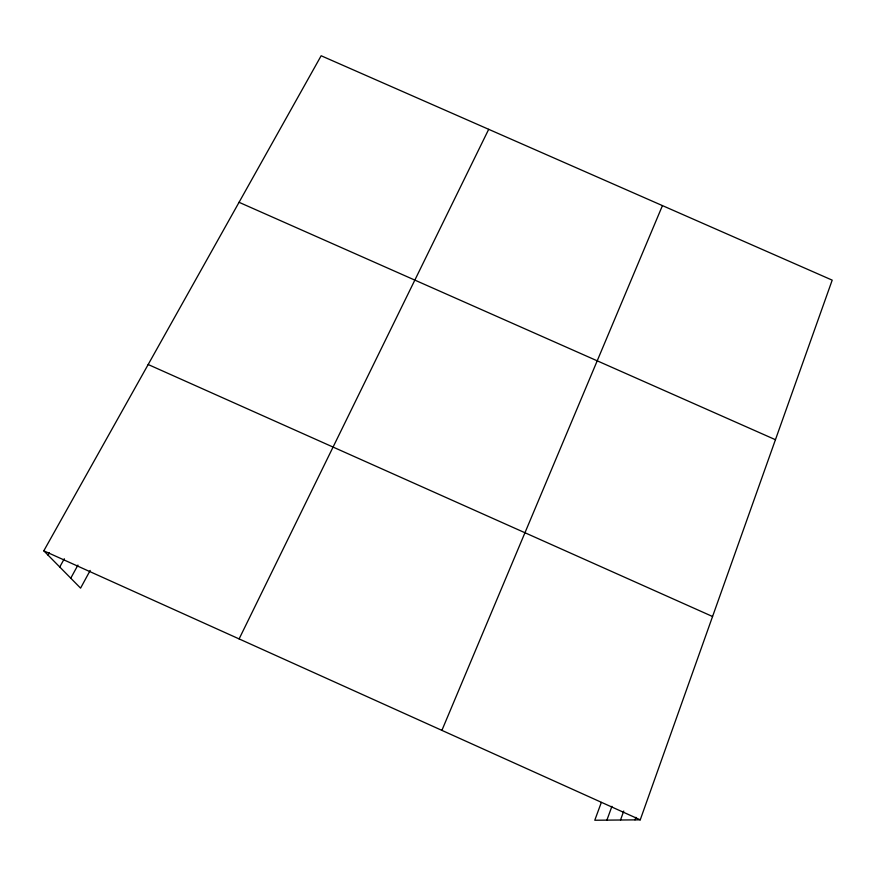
<?xml version="1.0" encoding="UTF-8"?>
<svg xmlns="http://www.w3.org/2000/svg" width="876" height="876" viewBox="0 0 876 876"><rect width="100%" height="100%" fill="white"/><g stroke="black" fill="none" stroke-linecap="round" stroke-linejoin="round"><path stroke-width="1.31" d="M634.99 819.87L635.91 817.319M601.33 802.427L594.782 820.243L640.247 819.827L832.2 280.145L321.153 55.757L43.8 550.829L80.581 588.135L90.195 570.44M620.515 820.002L623.745 811.045M606.893 820.133L611.93 806.314M441.898 730.365L662.442 205.608M239.115 638.911L488.688 129.319M70.77 578.182L77.953 565.064M59.743 567.002L64.309 558.757M48.038 555.132L49.341 552.789M239.049 202.301L775.446 439.708M148.175 364.515L712.56 616.507M43.8 550.829L640.247 819.827"/></g></svg>
